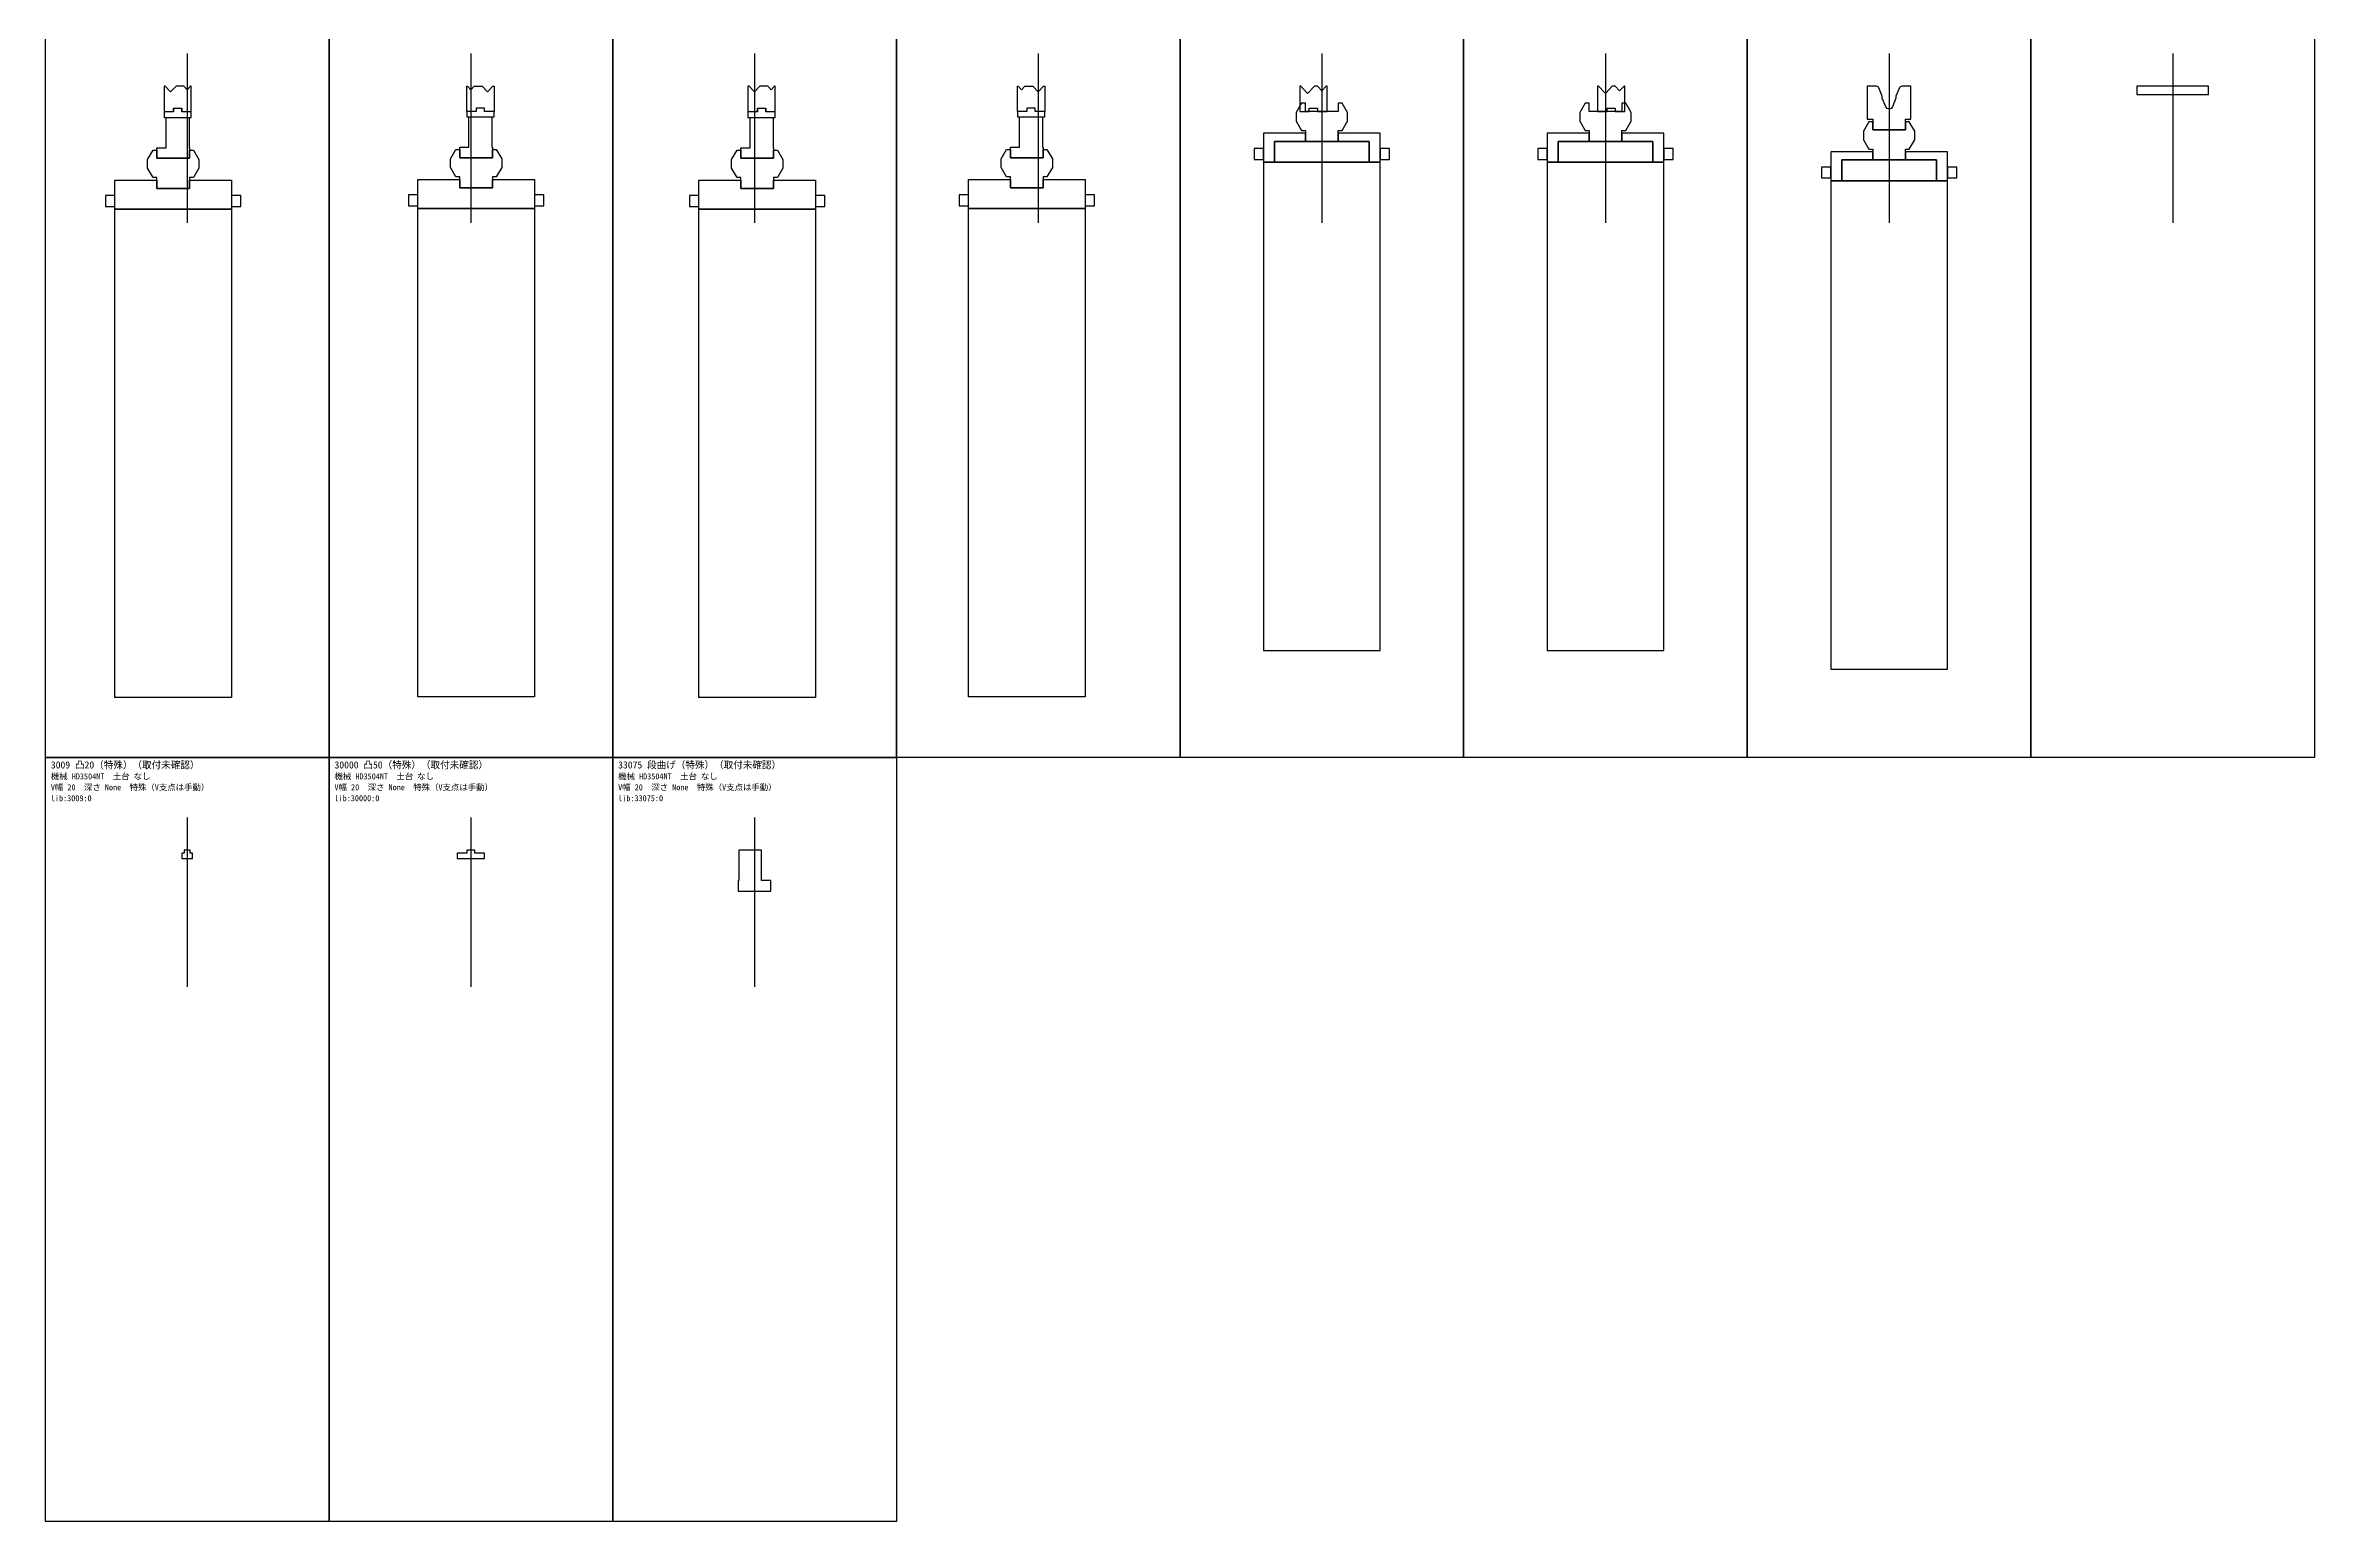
# Model space of a CAD drawing. Extents: x -260 to 3900, y -7630 to 506.
# Drawn here: x -260 to 3900, y -7630 to -4925 of the extents above; entities that cross this region are included whole.
import ezdxf

# ---------------------------------------------------------------- set-up
doc = ezdxf.new("R2010")
doc.units = 0
for name, color, linetype in [('BASE_GENERIC', 2, 'Continuous'), ('BASE_MEASURED', 3, 'Continuous'), ('CENTER', 5, 'Continuous'), ('DIE', 4, 'Continuous'), ('FRAME', 8, 'Continuous'), ('FRAME_NOBASE', 1, 'Continuous'), ('TEXT', 7, 'Continuous')]:
    doc.layers.add(name, color=color, linetype=linetype)

msp = doc.modelspace()

# ---------------------------------------------------------------- linework, layer by layer
at = {"layer": 'BASE_GENERIC'}
for points in [[(2110, -5046), (2050.02, -5046), (2050, -5046), (2050, -5031), (2043.01, -5031), (2033.01, -5048), (2033.01, -5064), (2043.01, -5081), (2050, -5081), (2050, -5086), (2050, -5101), (2050.02, -5101), (2110, -5101), (2110, -5086), (2110, -5081), (2117.01, -5081), (2127.01, -5064), (2127.01, -5048), (2117.01, -5031), (2110, -5031)], [(2039.5, -5046), (2057, -5046), (2057, -5040), (2072, -5040), (2072, -5046), (2089.5, -5046), (2089.5, -5000), (2088, -5000), (2080, -5008.28), (2072, -5000), (2066.5, -5000), (2054, -5012.94), (2041.5, -5000), (2039.5, -5000)], [(2630, -5046), (2570.02, -5046), (2570, -5046), (2570, -5031), (2563.01, -5031), (2553.01, -5048), (2553.01, -5064), (2563.01, -5081), (2570, -5081), (2570, -5086), (2570, -5101), (2570.02, -5101), (2630, -5101), (2630, -5086), (2630, -5081), (2637.01, -5081), (2647.01, -5064), (2647.01, -5048), (2637.01, -5031), (2630, -5031)], [(2585.5, -5046), (2603, -5046), (2603, -5040), (2618, -5040), (2618, -5046), (2635.5, -5046), (2635.5, -5000), (2634, -5000), (2626, -5008.28), (2618, -5000), (2612.5, -5000), (2600, -5012.94), (2587.5, -5000), (2585.5, -5000)], [(3090, -5080), (3150, -5080), (3150, -5060.02), (3160.01, -5060.02), (3160.01, -5000), (3143.34, -5000), (3141.9, -5000.23), (3140.57, -5000.86), (3139.48, -5001.83), (3138.72, -5003.1), (3132.5, -5018.11), (3132.5, -5022.05), (3126.02, -5037.72), (3123.61, -5040.64), (3120, -5041.73), (3116.39, -5040.64), (3114.01, -5037.72), (3107.5, -5022.05), (3107.5, -5018.11), (3101.28, -5003.1), (3100.52, -5001.83), (3099.45, -5000.86), (3098.1, -5000.23), (3096.66, -5000), (3079.99, -5000), (3079.99, -5060.02), (3090, -5060.02)], [(3150, -5080), (3090.02, -5080), (3090, -5080), (3090, -5065), (3083.01, -5065), (3073.01, -5082), (3073.01, -5098), (3083.01, -5115), (3090, -5115), (3090, -5120), (3090, -5135), (3090.02, -5135), (3150, -5135), (3150, -5120), (3150, -5115), (3157.01, -5115), (3167.01, -5098), (3167.01, -5082), (3157.01, -5065), (3150, -5065)], [(1956.02, -5114), (1956.02, -5134), (1973.02, -5134), (1973.02, -5114)], [(2050, -5101), (2050, -5086), (1973.02, -5086), (1973.02, -5114), (1973.02, -5134), (1973.02, -5139), (1993.02, -5139), (1993.02, -5101)], [(2050.02, -5101), (2050, -5101), (1993.02, -5101), (1993.02, -5139), (2167, -5139), (2167, -5101), (2110, -5101)], [(2110, -5086), (2110, -5101), (2167, -5101), (2167, -5139), (2187, -5139), (2187, -5134), (2187, -5114), (2187, -5086)], [(2204, -5134), (2204, -5114), (2187, -5114), (2187, -5134)], [(2476.02, -5114), (2476.02, -5134), (2493.02, -5134), (2493.02, -5114)], [(2570, -5101), (2570, -5086), (2493.02, -5086), (2493.02, -5114), (2493.02, -5134), (2493.02, -5139), (2513.02, -5139), (2513.02, -5101)], [(2570.02, -5101), (2570, -5101), (2513.02, -5101), (2513.02, -5139), (2687, -5139), (2687, -5101), (2630, -5101)], [(2630, -5086), (2630, -5101), (2687, -5101), (2687, -5139), (2707, -5139), (2707, -5134), (2707, -5114), (2707, -5086)], [(2724, -5134), (2724, -5114), (2707, -5114), (2707, -5134)], [(2187, -5139), (2167, -5139), (1993.02, -5139), (1973.02, -5139), (1973.02, -6034), (2187, -6034)], [(2707, -5139), (2687, -5139), (2513.02, -5139), (2493.02, -5139), (2493.02, -6034), (2707, -6034)], [(2996.02, -5148), (2996.02, -5168), (3013.02, -5168), (3013.02, -5148)], [(3090, -5135), (3090, -5120), (3013.02, -5120), (3013.02, -5148), (3013.02, -5168), (3013.02, -5173), (3033.02, -5173), (3033.02, -5135)], [(3090.02, -5135), (3090, -5135), (3033.02, -5135), (3033.02, -5173), (3207, -5173), (3207, -5135), (3150, -5135)], [(3150, -5120), (3150, -5135), (3207, -5135), (3207, -5173), (3227, -5173), (3227, -5168), (3227, -5148), (3227, -5120)], [(3244, -5168), (3244, -5148), (3227, -5148), (3227, -5168)], [(3227, -5173), (3207, -5173), (3033.02, -5173), (3013.02, -5173), (3013.02, -6068), (3227, -6068)]]:
    msp.add_lwpolyline(points, close=True, dxfattribs=at)
at = {"layer": 'BASE_MEASURED'}
for points in [[(-42.5, -5046), (-25, -5046), (-25, -5040), (-10, -5040), (-10, -5046), (7.5, -5046), (7.5, -5000), (6, -5000), (0, -5006.21), (-6, -5000), (-20.5, -5000), (-30.5, -5010.35), (-40.5, -5000), (-42.5, -5000)], [(562.5, -5046), (545, -5046), (545, -5040), (530, -5040), (530, -5046), (512.5, -5046), (512.5, -5000), (514, -5000), (520, -5006.21), (526, -5000), (540.5, -5000), (550.5, -5010.35), (560.5, -5000), (562.5, -5000)], [(1028, -5046), (1045.5, -5046), (1045.5, -5040), (1060.5, -5040), (1060.5, -5046), (1078, -5046), (1078, -5000), (1076.5, -5000), (1070.5, -5006.21), (1064.5, -5000), (1050, -5000), (1040, -5010.35), (1030, -5000), (1028, -5000)], [(1572, -5046), (1554.5, -5046), (1554.5, -5040), (1539.5, -5040), (1539.5, -5046), (1522, -5046), (1522, -5000), (1523.5, -5000), (1529.5, -5006.21), (1535.5, -5000), (1550, -5000), (1560, -5010.35), (1570, -5000), (1572, -5000)], [(4.5, -5132), (-55.5, -5132), (-55.5, -5112.5), (-38.5, -5112.5), (-38.5, -5057), (3.5, -5057), (3.5, -5112.5), (4.5, -5112.5)], [(-42.5, -5057), (7.5, -5057), (7.5, -5047), (-10, -5047), (-10, -5041), (-25, -5041), (-25, -5047), (-42.5, -5047)], [(559.5, -5131), (499.5, -5131), (499.5, -5111.5), (516.5, -5111.5), (516.5, -5056), (558.5, -5056), (558.5, -5111.5), (559.5, -5111.5)], [(512.5, -5056), (562.5, -5056), (562.5, -5046), (545, -5046), (545, -5040), (530, -5040), (530, -5046), (512.5, -5046)], [(1075, -5132), (1015, -5132), (1015, -5112.5), (1032, -5112.5), (1032, -5057), (1074, -5057), (1074, -5112.5), (1075, -5112.5)], [(1028, -5057), (1078, -5057), (1078, -5047), (1060.5, -5047), (1060.5, -5041), (1045.5, -5041), (1045.5, -5047), (1028, -5047)], [(1569, -5131), (1509, -5131), (1509, -5111.5), (1526, -5111.5), (1526, -5056), (1568, -5056), (1568, -5111.5), (1569, -5111.5)], [(1522, -5056), (1572, -5056), (1572, -5046), (1554.5, -5046), (1554.5, -5040), (1539.5, -5040), (1539.5, -5046), (1522, -5046)], [(559.5, -5186), (499.5, -5186), (499.5, -5166), (492.5, -5166), (482.5, -5149), (482.5, -5133), (492.5, -5116), (499.5, -5116), (499.5, -5131), (559.5, -5131), (559.5, -5116), (566.5, -5116), (576.5, -5133), (576.5, -5149), (566.5, -5166), (559.5, -5166)], [(1569, -5186), (1509, -5186), (1509, -5166), (1502, -5166), (1492, -5149), (1492, -5133), (1502, -5116), (1509, -5116), (1509, -5131), (1569, -5131), (1569, -5116), (1576, -5116), (1586, -5133), (1586, -5149), (1576, -5166), (1569, -5166)], [(4.5, -5187), (-55.5, -5187), (-55.5, -5167), (-62.5, -5167), (-72.5, -5150), (-72.5, -5134), (-62.5, -5117), (-55.5, -5117), (-55.5, -5132), (4.5, -5132), (4.5, -5117), (11.5, -5117), (21.5, -5134), (21.5, -5150), (11.5, -5167), (4.5, -5167)], [(1075, -5187), (1015, -5187), (1015, -5167), (1008, -5167), (998, -5150), (998, -5134), (1008, -5117), (1015, -5117), (1015, -5132), (1075, -5132), (1075, -5117), (1082, -5117), (1092, -5134), (1092, -5150), (1082, -5167), (1075, -5167)], [(-149.5, -5220), (-132.5, -5220), (-132.5, -5200), (-149.5, -5200)], [(-132.5, -5172), (-55.5, -5172), (-55.5, -5187), (4.5, -5187), (4.5, -5172), (81.49, -5172), (81.49, -5225), (-132.5, -5225)], [(81.49, -5220), (98.49, -5220), (98.49, -5200), (81.49, -5200)], [(405.5, -5219), (422.5, -5219), (422.5, -5199), (405.5, -5199)], [(422.5, -5171), (499.5, -5171), (499.5, -5186), (559.5, -5186), (559.5, -5171), (636.49, -5171), (636.49, -5224), (422.5, -5224)], [(636.49, -5219), (653.49, -5219), (653.49, -5199), (636.49, -5199)], [(921, -5220), (938, -5220), (938, -5200), (921, -5200)], [(938, -5172), (1015, -5172), (1015, -5187), (1075, -5187), (1075, -5172), (1151.99, -5172), (1151.99, -5225), (938, -5225)], [(1151.99, -5220), (1168.99, -5220), (1168.99, -5200), (1151.99, -5200)], [(1415, -5219), (1432, -5219), (1432, -5199), (1415, -5199)], [(1432, -5171), (1509, -5171), (1509, -5186), (1569, -5186), (1569, -5171), (1645.99, -5171), (1645.99, -5224), (1432, -5224)], [(1645.99, -5219), (1662.99, -5219), (1662.99, -5199), (1645.99, -5199)], [(-132.5, -5225), (81.49, -5225), (81.49, -6120), (-132.5, -6120)], [(422.5, -5224), (636.49, -5224), (636.49, -6119), (422.5, -6119)], [(938, -5225), (1151.99, -5225), (1151.99, -6120), (938, -6120)], [(1432, -5224), (1645.99, -5224), (1645.99, -6119), (1432, -6119)]]:
    msp.add_lwpolyline(points, close=True, dxfattribs=at)
at = {"layer": 'CENTER'}
for p, q in [((0, -4940), (0, -5250)), ((520, -4940), (520, -5250)), ((1040, -4940), (1040, -5250)), ((1560, -4940), (1560, -5250)), ((2080, -4940), (2080, -5250)), ((2600, -4940), (2600, -5250)), ((3120, -4940), (3120, -5250)), ((3640, -4940), (3640, -5250)), ((0, -6340), (0, -6650)), ((520, -6340), (520, -6650)), ((1040, -6340), (1040, -6650))]:
    msp.add_line(p, q, dxfattribs=at)
at = {"layer": 'DIE'}
for points in [[(-42.5, -5046), (-25, -5046), (-25, -5040), (-10, -5040), (-10, -5046), (7.5, -5046), (7.5, -5000), (6, -5000), (0, -5006.21), (-6, -5000), (-20.5, -5000), (-30.5, -5010.35), (-40.5, -5000), (-42.5, -5000)], [(562.5, -5046), (545, -5046), (545, -5040), (530, -5040), (530, -5046), (512.5, -5046), (512.5, -5000), (514, -5000), (520, -5006.21), (526, -5000), (540.5, -5000), (550.5, -5010.35), (560.5, -5000), (562.5, -5000)], [(1028, -5046), (1045.5, -5046), (1045.5, -5040), (1060.5, -5040), (1060.5, -5046), (1078, -5046), (1078, -5000), (1076.5, -5000), (1070.5, -5006.21), (1064.5, -5000), (1050, -5000), (1040, -5010.35), (1030, -5000), (1028, -5000)], [(1572, -5046), (1554.5, -5046), (1554.5, -5040), (1539.5, -5040), (1539.5, -5046), (1522, -5046), (1522, -5000), (1523.5, -5000), (1529.5, -5006.21), (1535.5, -5000), (1550, -5000), (1560, -5010.35), (1570, -5000), (1572, -5000)], [(2039.5, -5046), (2057, -5046), (2057, -5040), (2072, -5040), (2072, -5046), (2089.5, -5046), (2089.5, -5000), (2088, -5000), (2080, -5008.28), (2072, -5000), (2066.5, -5000), (2054, -5012.94), (2041.5, -5000), (2039.5, -5000)], [(2585.5, -5046), (2603, -5046), (2603, -5040), (2618, -5040), (2618, -5046), (2635.5, -5046), (2635.5, -5000), (2634, -5000), (2626, -5008.28), (2618, -5000), (2612.5, -5000), (2600, -5012.94), (2587.5, -5000), (2585.5, -5000)], [(3090, -5080), (3150, -5080), (3150, -5060.02), (3160.01, -5060.02), (3160.01, -5000), (3143.34, -5000), (3141.9, -5000.23), (3140.57, -5000.86), (3139.48, -5001.83), (3138.72, -5003.1), (3132.5, -5018.11), (3132.5, -5022.05), (3126.02, -5037.72), (3123.61, -5040.64), (3120, -5041.73), (3116.39, -5040.64), (3114.01, -5037.72), (3107.5, -5022.05), (3107.5, -5018.11), (3101.28, -5003.1), (3100.52, -5001.83), (3099.45, -5000.86), (3098.1, -5000.23), (3096.66, -5000), (3079.99, -5000), (3079.99, -5060.02), (3090, -5060.02)], [(3574.25, -5015), (3705.75, -5015), (3705.75, -5000), (3574.25, -5000)], [(-10, -6415), (10, -6415), (10, -6405), (5.5, -6405), (5.5, -6400), (-5.5, -6400), (-5.5, -6405), (-10, -6405)], [(495, -6415), (545, -6415), (545, -6405), (527.5, -6405), (527.5, -6400), (512.5, -6400), (512.5, -6405), (495, -6405)], [(1010, -6475), (1070, -6475), (1070, -6455.5), (1053, -6455.5), (1053, -6400), (1011, -6400), (1011, -6455.5), (1010, -6455.5)]]:
    msp.add_lwpolyline(points, close=True, dxfattribs=at)
at = {"layer": 'FRAME'}
for points in [[(-260, -4830), (260, -4830), (260, -6230), (-260, -6230)], [(260, -4830), (780, -4830), (780, -6230), (260, -6230)], [(780, -4830), (1300, -4830), (1300, -6230), (780, -6230)], [(1300, -4830), (1820, -4830), (1820, -6230), (1300, -6230)], [(1820, -4830), (2340, -4830), (2340, -6230), (1820, -6230)], [(2340, -4830), (2860, -4830), (2860, -6230), (2340, -6230)], [(2860, -4830), (3380, -4830), (3380, -6230), (2860, -6230)]]:
    msp.add_lwpolyline(points, close=True, dxfattribs=at)
at = {"layer": 'FRAME_NOBASE'}
for points in [[(3380, -4830), (3900, -4830), (3900, -6230), (3380, -6230)], [(-260, -6230), (260, -6230), (260, -7630), (-260, -7630)], [(260, -6230), (780, -6230), (780, -7630), (260, -7630)], [(780, -6230), (1300, -6230), (1300, -7630), (780, -7630)]]:
    msp.add_lwpolyline(points, close=True, dxfattribs=at)

# ---------------------------------------------------------------- texts
at = {"layer": 'TEXT'}
for s, height, p in [('3009 凸20（特殊）（取付未確認）', 13, (-250, -6250)), ('30000 凸50（特殊）（取付未確認）', 13, (270, -6250)), ('33075 段曲げ（特殊）（取付未確認）', 13, (790, -6250)), ('V幅 20\u3000深さ None\u3000特殊（V支点は手動）', 11, (-250, -6290)), ('機械 HD3504NT\u3000土台 なし', 11, (-250, -6270)), ('V幅 20\u3000深さ None\u3000特殊（V支点は手動）', 11, (270, -6290)), ('機械 HD3504NT\u3000土台 なし', 11, (270, -6270)), ('V幅 20\u3000深さ None\u3000特殊（V支点は手動）', 11, (790, -6290)), ('機械 HD3504NT\u3000土台 なし', 11, (790, -6270)), ('lib:3009:0', 11, (-250, -6310)), ('lib:30000:0', 11, (270, -6310)), ('lib:33075:0', 11, (790, -6310))]:
    msp.add_text(s, height=height, dxfattribs=at).set_placement(p)

doc.saveas('drawing.dxf')
